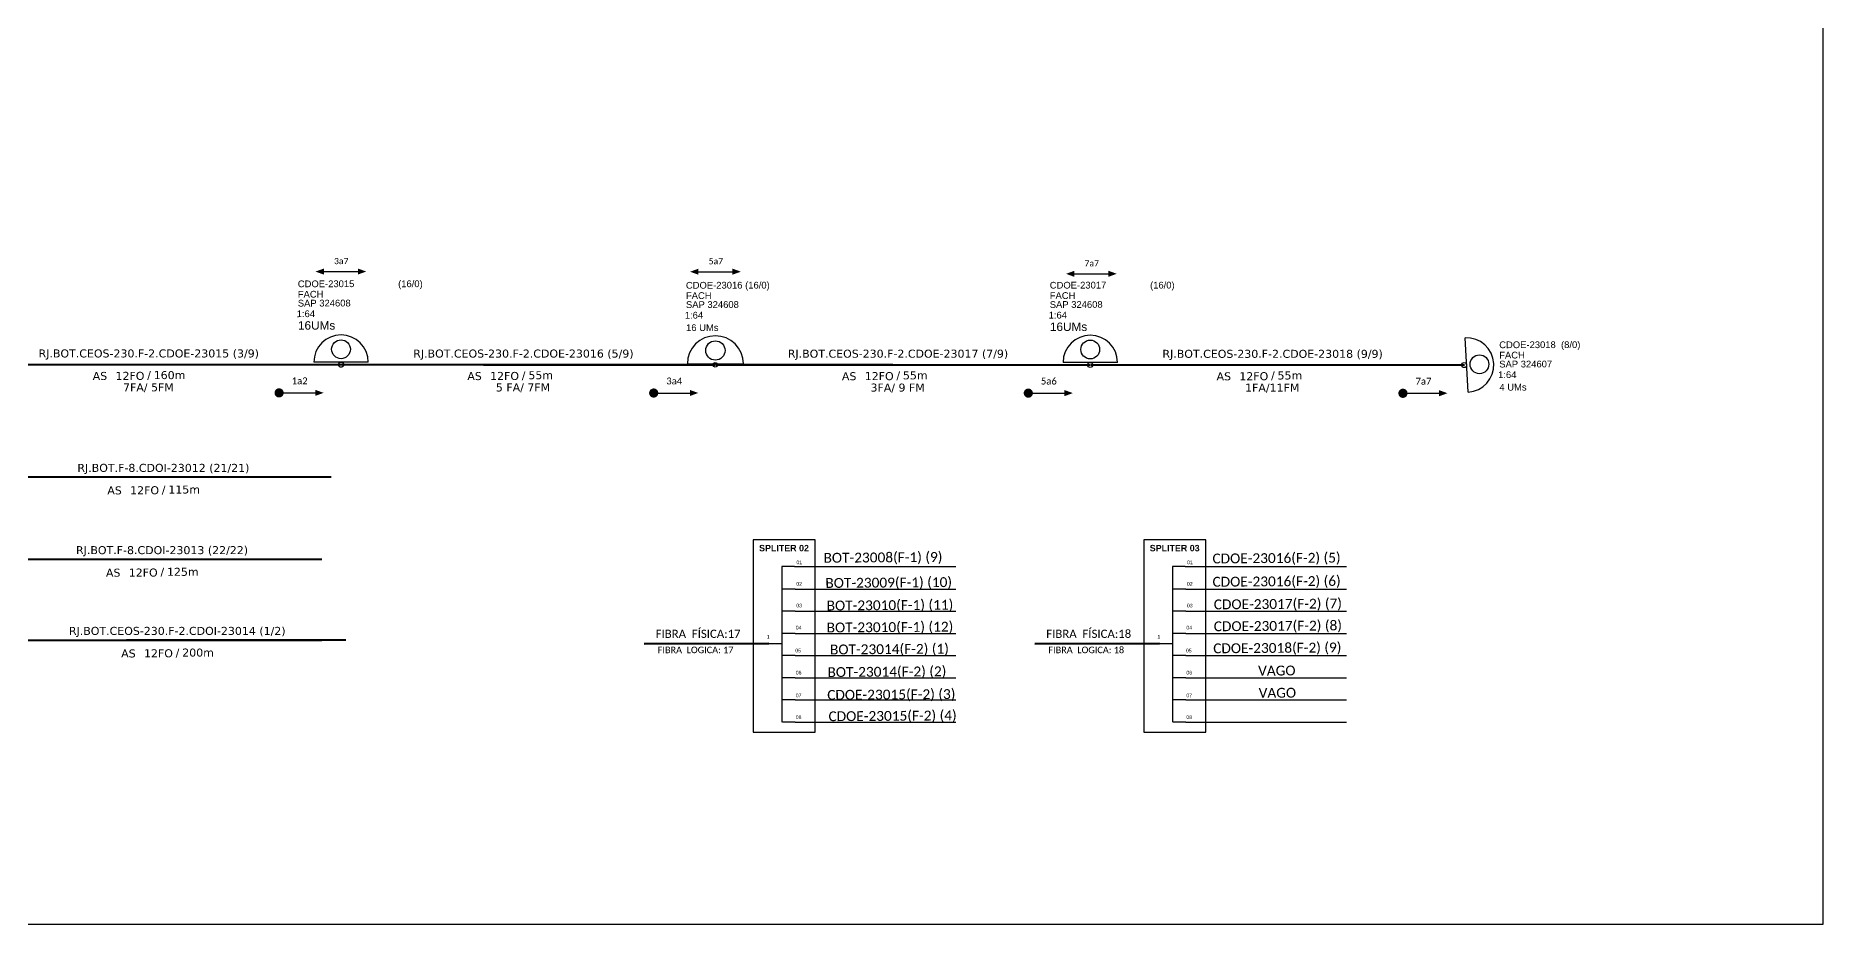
# Model space of a CAD drawing. Extents: x -4 to 837, y 1 to 595.
# Drawn here: x 338.7 to 837.2, y 1.3 to 248.9 of the extents above; entities that cross this region are included whole.
import ezdxf
from ezdxf.enums import TextEntityAlignment as Align

# ---------------------------------------------------------------- set-up
doc = ezdxf.new("R2010")
doc.units = 0
doc.layers.add("20.0-LEGENDA DOS CDO'S", color=1, linetype='Continuous', lineweight=0)
doc.layers.add('40.1-ETIQUETAS', color=1, linetype='Continuous', lineweight=20)
for name, color, linetype in [('CAP a instalar', 1, 'Continuous'), ('label_cabos', 7, 'Continuous'), ('SETA', 7, 'Continuous'), ('UNIFILAR', 7, 'Continuous')]:
    doc.layers.add(name, color=color, linetype=linetype)
doc.styles.add('ARIAL', font='arial.ttf')
doc.styles.add('DIGICADE', font='arial.ttf')
doc.styles.add('MtXpl_Calibri', font='calibri.ttf')
doc.styles.add('siredit', font='verdana.ttf')
doc.linetypes.add('FENCELINE1', pattern='A,0.25,-0.1,[133,ltypeshp.shx,S=0.1,R=0,X=-0.1,Y=0],-0.1,1', length=1.45)

# ---------------------------------------------------------------- blocks, each defined once
blk = doc.blocks.new('ETIQUETA_RS5F')
at = {"layer": '40.1-ETIQUETAS', "color": 0, "style": 'siredit'}
blk.add_text('/', height=1.5, dxfattribs=at).set_placement((1.58, -1.95), align=Align.MIDDLE_RIGHT)
for tag, p in [('ETIQUETA_R_PRIMARIA', (1.21, 4.1)), ('ETIQUETA_R_SECUNDARIA', (1.21, 2.1)), ('F_ATIVAS/F_MORTAS', (1.14, -4.24))]:
    blk.add_attdef(tag, text='', height=1.5, dxfattribs=at).set_placement(p, align=Align.MIDDLE_CENTER)
for tag, p in [('TIPO_CABO', (-6.58, -2.12)), ('CAP_CABO', (0.4, -2.09))]:
    blk.add_attdef(tag, text='', height=1.5, dxfattribs=at).set_placement(p, align=Align.MIDDLE_RIGHT)
blk.add_attdef('METROS', text='', height=1.5, dxfattribs=at).set_placement((2.14, -1.95), align=Align.MIDDLE_LEFT)
for tag, p in [('FUSÃO_1', (0.85, -8.39)), ('FUSÃO_2', (0.85, -10.6)), ('FUSÃO_3', (0.85, -12.93)), ('FUSÃO_4', (0.85, -15.14)), ('FUSÃO_5', (0.85, -17.16))]:
    blk.add_attdef(tag, text='', height=1.5, dxfattribs=at).set_placement(p, align=Align.CENTER)
blk = doc.blocks.new('CDOE POSTE_')
at = {"color": 1}
blk.add_line((12.92, -5.49), (-2.38, -5.49), dxfattribs=at)
for centre, radius in [((5.27, -1.86), 2.64), ((5.27, -6.2), 0.708)]:
    blk.add_circle(centre, radius, dxfattribs=at)
blk.add_arc((5.27, -5.49), 7.65, 0, 180, dxfattribs=at)
blk = doc.blocks.new('SAN')
at = {"layer": 'SETA'}
blk.add_lwpolyline([(-2.58, 0), (6.02, 0)], dxfattribs=at)
for points in [[(-2.1, -0.66), (-3.93, 0), (-2.1, 0.67)], [(5.33, 0.68), (7.16, 0.01), (5.33, -0.65)]]:
    blk.add_solid(points, dxfattribs=at)
blk = doc.blocks.new('CDOE_CT_POSTE')
at = {"layer": "20.0-LEGENDA DOS CDO'S", "color": 0, "style": 'ARIAL'}
for tag, p, height in [('CDO_N', (0.12, 5.25), 0.8), ('CORDOALHA', (0.12, 4.02), 0.8), ('1:XX', (-0.01, 1.7), 0.8), ('SAP', (0.12, 2.96), 0.8), ('UMS', (0.14, 0.22), 1)]:
    blk.add_attdef(tag, p, '', height=height, rotation=0.118, dxfattribs=at)
blk.add_attdef('FIBRAS_UTILIZADAS', text='', height=0.8, rotation=0.118, dxfattribs=at).set_placement((7.83, 5.26), align=Align.CENTER)
blk = doc.blocks.new('Inst CDOE-16 CAIXA DIST OPT CDOE 48F_16D C_SPL_2_1_8')
at = {"layer": "20.0-LEGENDA DOS CDO'S", "color": 0}
for tag, p, style, flags in [('ID_ATIVIDADE', (0.12, 6.47), 'ARIAL', 3), ('FATOR', (7.92, 6.47), 'ARIAL', 1), ('QTDE', (0.1, -1.17), 'DIGICADE', 3)]:
    blk.add_attdef(tag, p, '', height=0.8, rotation=0.118, dxfattribs=dict(at, style=style, flags=flags))
at = {"layer": "20.0-LEGENDA DOS CDO'S", "color": 0, "style": 'ARIAL'}
for tag, p, height in [('CORDOALHA', (0.12, 4.02), 0.8), ('FID', (0.12, 5.25), 0.8), ('1:XX', (-0.01, 1.7), 0.8), ('SAP', (0.12, 2.96), 0.8), ('UMS', (0.14, 0.22), 1)]:
    blk.add_attdef(tag, p, '', height=height, rotation=0.118, dxfattribs=at)
blk.add_attdef('FIBRAS_UTILIZADAS', text='', height=0.8, rotation=0.118, dxfattribs=at).set_placement((13.48, 5.26), align=Align.CENTER)

msp = doc.modelspace()

# ---------------------------------------------------------------- linework, layer by layer
for p, q in [((837.17, 1.26), (837.17, 595.26)), ((-3.83, 1.26), (837.17, 1.26))]:
    msp.add_line(p, q)
at = {"color": 7, "linetype": 'Continuous'}
for p, q in [((546.8, 100.98), (546.8, 57.55)), ((550.32, 100.98), (546.8, 100.98)), ((655.72, 100.98), (655.72, 57.55)), ((659.24, 100.98), (655.72, 100.98)), ((550.49, 94.69), (546.98, 94.69)), ((659.42, 94.69), (655.9, 94.69)), ((550.49, 88.5), (546.98, 88.5)), ((659.42, 88.5), (655.9, 88.5)), ((550.49, 82.28), (546.98, 82.28)), ((659.42, 82.28), (655.9, 82.28)), ((543.15, 79.55), (546.78, 79.55)), ((550.49, 76.12), (546.98, 76.12)), ((652.07, 79.55), (655.71, 79.55)), ((659.42, 76.12), (655.9, 76.12)), ((550.49, 69.95), (546.98, 69.95)), ((659.42, 69.95), (655.9, 69.95)), ((550.49, 63.76), (546.98, 63.76)), ((659.42, 63.76), (655.9, 63.76)), ((550.49, 57.59), (546.98, 57.59)), ((659.42, 57.59), (655.9, 57.59))]:
    msp.add_line(p, q, dxfattribs=at)
at = {"color": 10, "linetype": 'Continuous'}
for p, q in [((550.32, 100.98), (595.26, 100.97)), ((659.24, 100.98), (704.19, 100.97)), ((550.49, 94.69), (595.26, 94.68)), ((659.42, 94.69), (704.19, 94.68)), ((550.49, 88.52), (595.26, 88.5)), ((659.42, 88.52), (704.19, 88.5)), ((550.49, 82.29), (595.26, 82.28)), ((659.42, 82.29), (704.19, 82.28)), ((550.49, 76.13), (595.26, 76.12)), ((659.42, 76.13), (704.19, 76.12)), ((550.49, 69.97), (595.26, 69.95)), ((659.42, 69.97), (704.19, 69.95)), ((550.49, 63.78), (595.26, 63.76)), ((659.42, 63.78), (704.19, 63.76)), ((550.49, 57.59), (595.26, 57.57)), ((659.42, 57.59), (704.19, 57.57))]:
    msp.add_line(p, q, dxfattribs=at)
at = {"color": 1, "linetype": 'Continuous', "lineweight": 60}
for p, q in [((543.15, 79.55), (508.37, 79.44)), ((652.07, 79.55), (617.29, 79.44))]:
    msp.add_line(p, q, dxfattribs=at)
at = {"color": 1}
msp.add_lwpolyline([(520.44, 157.47), (536.05, 157.47, 1)], format="xyb", close=True, dxfattribs=at)
at = {"const_width": 1.28}
for points in [[(405.96, 149.36, 1), (407.24, 149.36, 1)], [(510.42, 149.32, 1), (511.69, 149.32, 1)], [(614.87, 149.29, 1), (616.15, 149.29, 1)], [(719.33, 149.25, 1), (720.61, 149.25, 1)]]:
    msp.add_lwpolyline(points, format="xyb", close=True, dxfattribs=at)
at = {"color": 7}
for points in [[(538.83, 54.77), (556.11, 54.77), (556.11, 108.42), (538.83, 108.42)], [(647.75, 54.77), (665.03, 54.77), (665.03, 108.42), (647.75, 108.42)]]:
    msp.add_lwpolyline(points, close=True, dxfattribs=at)
at = {"color": 1}
for centre, radius in [((528.25, 161.18), 2.69), ((528.23, 157.18), 0.643)]:
    msp.add_circle(centre, radius, dxfattribs=at)
at = {"layer": 'CAP a instalar', "linetype": 'FENCELINE1', "ltscale": 7, "const_width": 0.595}
for points in [[(319.42, 157.25), (423.87, 157.21)], [(423.87, 157.21), (528.23, 157.18)], [(528.33, 157.18), (632.69, 157.14)], [(632.79, 157.14), (737.14, 157.11)]]:
    msp.add_lwpolyline(points, dxfattribs=at)
at = {"layer": 'CAP a instalar', "color": 7, "linetype": 'FENCELINE1', "ltscale": 7, "const_width": 0.595}
for points in [[(328.18, 125.92), (421.19, 125.9)], [(325.56, 102.98), (418.57, 102.96)]]:
    msp.add_lwpolyline(points, dxfattribs=at)
at = {"layer": 'CAP a instalar', "color": 252, "linetype": 'FENCELINE1', "ltscale": 7, "const_width": 0.595}
msp.add_lwpolyline([(323.35, 80.39), (425.22, 80.46)], dxfattribs=at)
at = {"layer": 'SETA'}
for points in [[(406.6, 149.36), (417.56, 149.36)], [(511.05, 149.32), (522.02, 149.32)], [(615.51, 149.29), (626.48, 149.29)], [(719.97, 149.25), (730.93, 149.25)]]:
    msp.add_lwpolyline(points, dxfattribs=at)
for points in [[(416.68, 150.22), (419.02, 149.37), (416.68, 148.52)], [(521.14, 150.19), (523.48, 149.34), (521.14, 148.49)], [(625.6, 150.15), (627.93, 149.3), (625.6, 148.45)], [(730.05, 150.12), (732.39, 149.27), (730.05, 148.42)]]:
    msp.add_solid(points, dxfattribs=at)

# ---------------------------------------------------------------- block references
at = {"layer": "20.0-LEGENDA DOS CDO'S", "lineweight": 0, "xscale": 2.349885208791755, "yscale": 2.349885208791755, "zscale": 2.349885208791755}
for p, values in [((411.54, 166.47), {'FID': 'CDOE-23015', 'CORDOALHA': 'FACH', 'SAP': 'SAP 324608', '1:XX': '1:64', 'UMS': '16UMs', 'FIBRAS_UTILIZADAS': '(16/0)'}), ((621.21, 166.09), {'FID': 'CDOE-23017', 'CORDOALHA': 'FACH', 'SAP': 'SAP 324608', '1:XX': '1:64', 'UMS': '16UMs', 'FIBRAS_UTILIZADAS': '(16/0)'})]:
    msp.add_blockref('Inst CDOE-16 CAIXA DIST OPT CDOE 48F_16D C_SPL_2_1_8', p, dxfattribs=at).add_auto_attribs(values)
at = {"layer": "20.0-LEGENDA DOS CDO'S", "color": 1}
ref = msp.add_blockref('CDOE_CT_POSTE', (519.76, 166.08), dxfattribs=dict(at, xscale=2.349885208791755, yscale=2.349885208791755, zscale=2.349885208791755))
ref.add_attrib('CDO_N', 'CDOE-23016', (520.04, 178.41), dxfattribs={"color": 0, "height": 1.88, "rotation": 0.118, "style": 'ARIAL'})
ref.add_attrib('CORDOALHA', 'FACH', (520.05, 175.53), dxfattribs={"color": 0, "height": 1.88, "rotation": 0.118, "style": 'ARIAL'})
ref.add_attrib('SAP', 'SAP 324608', (520.05, 173.03), dxfattribs={"color": 0, "height": 1.88, "rotation": 0.118, "style": 'ARIAL'})
ref.add_attrib('1:XX', '1:64', (519.73, 170.07), dxfattribs={"color": 0, "height": 1.88, "rotation": 0.118, "style": 'ARIAL'})
ref.add_attrib('UMS', '16 UMs', (520.09, 166.59), dxfattribs={"color": 0, "height": 1.88, "rotation": 0.118, "style": 'ARIAL'})
ref.add_attrib('FIBRAS_UTILIZADAS', '     (16/0)', dxfattribs={"color": 0, "height": 1.8799, "rotation": 0.118, "style": 'ARIAL'}).set_placement((538.16, 178.44), align=Align.CENTER)
ref = msp.add_blockref('CDOE_CT_POSTE', (746.53, 149.49), dxfattribs=dict(at, xscale=2.349885208791755, yscale=2.349885208791755, zscale=2.349885208791755))
ref.add_attrib('CDO_N', 'CDOE-23018', (746.82, 161.82), dxfattribs={"color": 0, "height": 1.88, "rotation": 0.118, "style": 'ARIAL'})
ref.add_attrib('CORDOALHA', 'FACH', (746.82, 158.94), dxfattribs={"color": 0, "height": 1.88, "rotation": 0.118, "style": 'ARIAL'})
ref.add_attrib('SAP', 'SAP 324607', (746.83, 156.44), dxfattribs={"color": 0, "height": 1.88, "rotation": 0.118, "style": 'ARIAL'})
ref.add_attrib('1:XX', '1:64', (746.51, 153.48), dxfattribs={"color": 0, "height": 1.88, "rotation": 0.118, "style": 'ARIAL'})
ref.add_attrib('UMS', '4 UMs', (746.87, 150), dxfattribs={"color": 0, "height": 1.88, "rotation": 0.118, "style": 'ARIAL'})
ref.add_attrib('FIBRAS_UTILIZADAS', '     (8/0)', dxfattribs={"color": 0, "height": 1.88, "rotation": 0.118, "style": 'ARIAL'}).set_placement((764.93, 161.85), align=Align.CENTER)
at = {"layer": '40.1-ETIQUETAS'}
ref = msp.add_blockref('ETIQUETA_RS5F', (368.5, 157.23), dxfattribs=dict(at, xscale=1.487662336244305, yscale=1.487662336244305, zscale=1.487662336244305))
ref.add_attrib('ETIQUETA_R_SECUNDARIA', 'RJ.BOT.CEOS-230.F-2.CDOE-23015 (3/9)', dxfattribs={"color": 0, "height": 2.2315, "style": 'siredit'}).set_placement((370.26, 160.36), align=Align.MIDDLE_CENTER)
ref.add_attrib('TIPO_CABO', 'AS', dxfattribs={"color": 0, "height": 2.231, "style": 'siredit'}).set_placement((358.66, 154.08), align=Align.MIDDLE_RIGHT)
ref.add_attrib('CAP_CABO', '12FO', dxfattribs={"color": 0, "height": 2.231, "style": 'siredit'}).set_placement((369.05, 154.11), align=Align.MIDDLE_RIGHT)
ref.add_attrib('METROS', '160m', dxfattribs={"color": 0, "height": 2.231, "style": 'siredit'}).set_placement((371.64, 154.32), align=Align.MIDDLE_LEFT)
ref.add_attrib('F_ATIVAS/F_MORTAS', '7FA/ 5FM', dxfattribs={"color": 0, "height": 2.231, "style": 'siredit'}).set_placement((370.16, 150.91), align=Align.MIDDLE_CENTER)
ref = msp.add_blockref('ETIQUETA_RS5F', (472.96, 157.19), dxfattribs=dict(at, xscale=1.487662336244305, yscale=1.487662336244305, zscale=1.487662336244305))
ref.add_attrib('ETIQUETA_R_SECUNDARIA', 'RJ.BOT.CEOS-230.F-2.CDOE-23016 (5/9)', dxfattribs={"color": 0, "height": 2.2315, "style": 'siredit'}).set_placement((474.72, 160.32), align=Align.MIDDLE_CENTER)
ref.add_attrib('TIPO_CABO', 'AS', dxfattribs={"color": 0, "height": 2.231, "style": 'siredit'}).set_placement((463.12, 154.05), align=Align.MIDDLE_RIGHT)
ref.add_attrib('CAP_CABO', '12FO', dxfattribs={"color": 0, "height": 2.231, "style": 'siredit'}).set_placement((473.5, 154.08), align=Align.MIDDLE_RIGHT)
ref.add_attrib('METROS', '55m', dxfattribs={"color": 0, "height": 2.231, "style": 'siredit'}).set_placement((476.1, 154.28), align=Align.MIDDLE_LEFT)
ref.add_attrib('F_ATIVAS/F_MORTAS', '5 FA/ 7FM', dxfattribs={"color": 0, "height": 2.231, "style": 'siredit'}).set_placement((474.61, 150.88), align=Align.MIDDLE_CENTER)
ref = msp.add_blockref('ETIQUETA_RS5F', (577.41, 157.16), dxfattribs=dict(at, xscale=1.487662336244305, yscale=1.487662336244305, zscale=1.487662336244305))
ref.add_attrib('ETIQUETA_R_SECUNDARIA', 'RJ.BOT.CEOS-230.F-2.CDOE-23017 (7/9)', dxfattribs={"color": 0, "height": 2.2315, "style": 'siredit'}).set_placement((579.17, 160.29), align=Align.MIDDLE_CENTER)
ref.add_attrib('TIPO_CABO', 'AS', dxfattribs={"color": 0, "height": 2.231, "style": 'siredit'}).set_placement((567.57, 154.01), align=Align.MIDDLE_RIGHT)
ref.add_attrib('CAP_CABO', '12FO', dxfattribs={"color": 0, "height": 2.231, "style": 'siredit'}).set_placement((577.96, 154.04), align=Align.MIDDLE_RIGHT)
ref.add_attrib('METROS', '55m', dxfattribs={"color": 0, "height": 2.231, "style": 'siredit'}).set_placement((580.56, 154.25), align=Align.MIDDLE_LEFT)
ref.add_attrib('F_ATIVAS/F_MORTAS', '3FA/ 9 FM', dxfattribs={"color": 0, "height": 2.231, "style": 'siredit'}).set_placement((579.07, 150.84), align=Align.MIDDLE_CENTER)
ref = msp.add_blockref('ETIQUETA_RS5F', (681.87, 157.12), dxfattribs=dict(at, xscale=1.487662336244305, yscale=1.487662336244305, zscale=1.487662336244305))
ref.add_attrib('ETIQUETA_R_SECUNDARIA', 'RJ.BOT.CEOS-230.F-2.CDOE-23018 (9/9)', dxfattribs={"color": 0, "height": 2.2315, "style": 'siredit'}).set_placement((683.63, 160.25), align=Align.MIDDLE_CENTER)
ref.add_attrib('TIPO_CABO', 'AS', dxfattribs={"color": 0, "height": 2.231, "style": 'siredit'}).set_placement((672.03, 153.98), align=Align.MIDDLE_RIGHT)
ref.add_attrib('CAP_CABO', '12FO', dxfattribs={"color": 0, "height": 2.231, "style": 'siredit'}).set_placement((682.42, 154.01), align=Align.MIDDLE_RIGHT)
ref.add_attrib('METROS', '55m', dxfattribs={"color": 0, "height": 2.231, "style": 'siredit'}).set_placement((685.01, 154.22), align=Align.MIDDLE_LEFT)
ref.add_attrib('F_ATIVAS/F_MORTAS', '1FA/11FM', dxfattribs={"color": 0, "height": 2.231, "style": 'siredit'}).set_placement((683.52, 150.81), align=Align.MIDDLE_CENTER)
at = {"layer": '40.1-ETIQUETAS', "color": 7}
ref = msp.add_blockref('ETIQUETA_RS5F', (372.58, 125.33), dxfattribs=dict(at, xscale=1.487662336244305, yscale=1.487662336244305, zscale=1.487662336244305))
ref.add_attrib('ETIQUETA_R_SECUNDARIA', 'RJ.BOT.F-8.CDOI-23012 (21/21)', dxfattribs={"color": 0, "height": 2.2315, "style": 'siredit'}).set_placement((374.34, 128.46), align=Align.MIDDLE_CENTER)
ref.add_attrib('TIPO_CABO', 'AS', dxfattribs={"color": 0, "height": 2.231, "style": 'siredit'}).set_placement((362.74, 122.19), align=Align.MIDDLE_RIGHT)
ref.add_attrib('CAP_CABO', '12FO', dxfattribs={"color": 0, "height": 2.231, "style": 'siredit'}).set_placement((373.13, 122.22), align=Align.MIDDLE_RIGHT)
ref.add_attrib('METROS', '115m', dxfattribs={"color": 0, "height": 2.231, "style": 'siredit'}).set_placement((375.72, 122.43), align=Align.MIDDLE_LEFT)
ref = msp.add_blockref('ETIQUETA_RS5F', (372.2, 102.4), dxfattribs=dict(at, xscale=1.487662336244305, yscale=1.487662336244305, zscale=1.487662336244305))
ref.add_attrib('ETIQUETA_R_SECUNDARIA', 'RJ.BOT.F-8.CDOI-23013 (22/22)', dxfattribs={"color": 0, "height": 2.2315, "style": 'siredit'}).set_placement((373.96, 105.53), align=Align.MIDDLE_CENTER)
ref.add_attrib('TIPO_CABO', 'AS', dxfattribs={"color": 0, "height": 2.231, "style": 'siredit'}).set_placement((362.36, 99.25), align=Align.MIDDLE_RIGHT)
ref.add_attrib('CAP_CABO', '12FO', dxfattribs={"color": 0, "height": 2.231, "style": 'siredit'}).set_placement((372.74, 99.28), align=Align.MIDDLE_RIGHT)
ref.add_attrib('METROS', '125m', dxfattribs={"color": 0, "height": 2.231, "style": 'siredit'}).set_placement((375.34, 99.49), align=Align.MIDDLE_LEFT)
at = {"layer": '40.1-ETIQUETAS', "color": 252}
ref = msp.add_blockref('ETIQUETA_RS5F', (376.44, 79.89), dxfattribs=dict(at, xscale=1.487662336244305, yscale=1.487662336244305, zscale=1.487662336244305))
ref.add_attrib('ETIQUETA_R_SECUNDARIA', 'RJ.BOT.CEOS-230.F-2.CDOI-23014 (1/2)', dxfattribs={"color": 0, "height": 2.2315, "style": 'siredit'}).set_placement((378.2, 83.02), align=Align.MIDDLE_CENTER)
ref.add_attrib('TIPO_CABO', 'AS', dxfattribs={"color": 0, "height": 2.231, "style": 'siredit'}).set_placement((366.6, 76.74), align=Align.MIDDLE_RIGHT)
ref.add_attrib('CAP_CABO', '12FO', dxfattribs={"color": 0, "height": 2.231, "style": 'siredit'}).set_placement((376.99, 76.78), align=Align.MIDDLE_RIGHT)
ref.add_attrib('METROS', '200m', dxfattribs={"color": 0, "height": 2.231, "style": 'siredit'}).set_placement((379.59, 76.98), align=Align.MIDDLE_LEFT)
at = {"layer": 'label_cabos', "color": 8, "xscale": 0.9917748912989494, "yscale": 0.9917748912989494, "zscale": 0.9917748912989494}
for p in [(418.64, 163.36), (627.56, 163.29)]:
    msp.add_blockref('CDOE POSTE_', p, dxfattribs=at)
at = {"layer": 'label_cabos', "color": 8, "xscale": 0.9917748912989487, "yscale": 0.9917748912989487, "zscale": 0.9917748912989487, "rotation": 273.0410981486329}
msp.add_blockref('CDOE POSTE_', (742.87, 162.65), dxfattribs=at)
at = {"layer": 'UNIFILAR', "color": 5, "lineweight": -3, "xscale": 1.275430688765482, "yscale": 1.275430688765482, "zscale": 1.275430688765482}
for p in [(421.76, 183.17), (526.22, 183.13), (631.04, 182.54)]:
    msp.add_blockref('SAN', p, dxfattribs=at)

# ---------------------------------------------------------------- texts
at = {"color": 1, "style": 'MtXpl_Calibri'}
for s, p in [('CDOE-23016(F-2) (5)', (666.87, 101.82)), ('CDOE-23016(F-2) (6)', (666.89, 95.33)), ('CDOE-23017(F-2) (7)', (667.24, 89.03)), ('CDOE-23017(F-2) (8)', (667.24, 82.92)), ('CDOE-23018(F-2) (9)', (667.09, 76.78)), ('CDOE-23015(F-2) (3)', (559.46, 63.79)), ('CDOE-23015(F-2) (4)', (559.81, 57.84))]:
    msp.add_text(s, height=2.7432, rotation=0.4195, dxfattribs=at).set_placement(p)
at = {"attachment_point": 5}
for s, insert, char_height, width in [('{\\fCalibri|b0|i0|c0|p34;\\C7;3a7}', (423.93, 186.1), 1.7346, 32.3434), ('{\\fCalibri|b0|i0|c0|p34;\\C7;5a7}', (528.39, 186.06), 1.7346, 32.3434), ('{\\fCalibri|b0|i0|c0|p34;\\C7;7a7}', (633.2, 185.47), 1.7346, 32.3434), ('\\C7;\\fCalibri|b0|i0|c0|p34;1a2', (412.33, 152.71), 1.9131, 32.3434), ('\\C7;\\fCalibri|b0|i0|c0|p34;5a6', (621.24, 152.64), 1.9131, 32.3434), ('{\\fCalibri|b0|i0|c0|p34;\\C7;7a7}', (725.7, 152.6), 1.9131, 32.3434), ('\\C10;\\fArial|b1|i0|c0|p34;\\H1x;SPLITER 02', (547.39, 106.09), 1.7753, 17.28), ('\\C10;\\fArial|b1|i0|c0|p34;\\H1x;SPLITER 03', (656.32, 106.09), 1.7753, 17.28), ('\\C7;\\fArial|b0|i0|;\\H1.0273588255048;01 ', (551.66, 102.12), 1.7753, 3.5602), ('\\C7;\\fArial|b0|i0|;\\H1.0273588255048;01 ', (660.58, 102.12), 1.7753, 3.5602), ('\\C7;\\fArial|b0|i0|;\\H1.0273588255048;02 ', (551.61, 96.12), 1.7753, 3.7582), ('\\C7;\\fArial|b0|i0|;\\H1.0273588255048;02 ', (660.53, 96.12), 1.7753, 3.7582), ('\\C7;\\fArial|b0|i0|;\\H1.0273588255048;03 ', (551.61, 90.07), 1.7753, 3.456), ('\\C7;\\fArial|b0|i0|;\\H1.0273588255048;03 ', (660.53, 90.07), 1.7753, 3.456), ('\\C7;\\fCalibri|b0|i0|c0|p34;FIBRA  FÍSICA:17', (523.44, 82.2), 2.2859, 34.56), ('\\C7;\\fArial|b0|i0|;\\H1.0273588255048;1', (542.98, 81.38), 1.7753, 1.7584), ('\\C7;\\fArial|b0|i0|;\\H1.0273588255048;04 ', (551.46, 83.93), 1.7753, 3.7582), ('\\C7;\\fCalibri|b0|i0|c0|p34;FIBRA  FÍSICA:18', (632.36, 82.2), 2.2859, 34.56), ('\\C7;\\fArial|b0|i0|;\\H1.0273588255048;1', (651.91, 81.38), 1.7753, 1.7584), ('\\C7;\\fArial|b0|i0|;\\H1.0273588255048;04 ', (660.38, 83.93), 1.7753, 3.7582), ('\\C7;\\fCalibri|b0|i0|c0|p34;FIBRA  LOGICA: 17', (522.74, 77.71), 1.8289, 34.56), ('\\C7;\\fArial|b0|i0|;\\H1.0273588255048;05 ', (551.33, 77.52), 1.7753, 4.6222), ('\\C7;\\fCalibri|b0|i0|c0|p34;FIBRA  LOGICA: 18\\P', (631.67, 77.71), 1.8289, 34.56), ('\\C7;\\fArial|b0|i0|;\\H1.0273588255048;05 ', (660.25, 77.52), 1.7753, 4.6222), ('\\C7;\\fArial|b0|i0|;\\H1.0273588255048;06 ', (551.46, 71.38), 1.7753, 3.7582), ('\\C7;\\fArial|b0|i0|;\\H1.0273588255048;06 ', (660.38, 71.38), 1.7753, 3.7582), ('\\C7;\\fArial|b0|i0|;\\H1.0273588255048;07 ', (551.46, 65.02), 1.7753, 3.7582), ('\\C7;\\fArial|b0|i0|;\\H1.0273588255048;07 ', (660.38, 65.02), 1.7753, 3.7582), ('\\C7;\\fArial|b0|i0|;\\H1.0273588255048;08 ', (551.46, 58.97), 1.7753, 3.7582), ('\\C7;\\fArial|b0|i0|;\\H1.0273588255048;08 ', (660.38, 58.97), 1.7753, 3.7582)]:
    msp.add_mtext(s, dxfattribs=dict(at, insert=insert, char_height=char_height, width=width))
at = {"color": 1, "insert": (516.79, 152.67), "char_height": 1.9131, "width": 32.3434, "attachment_point": 5}
msp.add_mtext('\\C7;\\fCalibri|b0|i0|c0|p34;3a4', dxfattribs=at)
at = {"char_height": 2.7432, "width": 66.7441, "attachment_point": 5, "rotation": 0.4195}
for s, insert in [('\\C7;\\fCalibri|b0|i0|c0|p34;BOT-23008(F-1) (9)', (574.99, 103.21)), ('\\C7;\\fCalibri|b0|i0|c0|p34;BOT-23009(F-1) (10)', (576.59, 96.2)), ('\\C7;\\fCalibri|b0|i0|c0|p34;BOT-23010(F-1) (11)', (576.94, 89.9)), ('\\C7;\\fCalibri|b0|i0|c0|p34;BOT-23010(F-1) (12)', (576.94, 83.78)), ('\\C7;\\fCalibri|b0|i0|c0|p34;BOT-23014(F-2) (1)', (576.79, 77.65)), ('\\C7;\\fCalibri|b0|i0|c0|p34;BOT-23014(F-2) (2)', (576.09, 71.35)), ('{\\fCalibri|b0|i0|c0|p34;\\C7;VAGO}', (684.8, 71.94)), ('{\\fCalibri|b0|i0|c0|p34;\\C7;VAGO}', (684.96, 65.75))]:
    msp.add_mtext(s, dxfattribs=dict(at, insert=insert))

doc.saveas('drawing.dxf')
